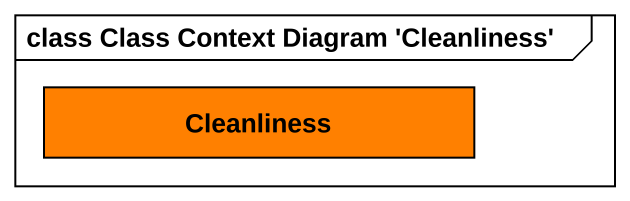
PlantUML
@startuml
mainframe class Class Context Diagram 'Cleanliness'
hide circle
hide empty members
class Cleanliness #FF8000
@enduml
